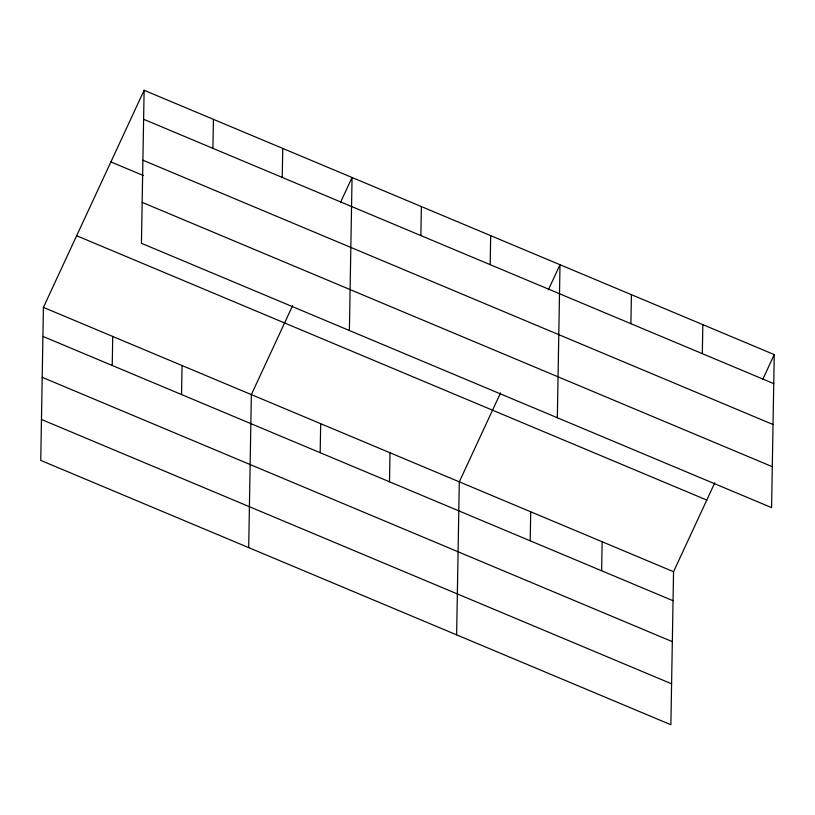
<?xml version="1.0" encoding="UTF-8"?>
<svg xmlns="http://www.w3.org/2000/svg" width="815" height="815" viewBox="0 0 815 815"><rect width="100%" height="100%" fill="white"/><g stroke="black" fill="none" stroke-linecap="round" stroke-linejoin="round"><path stroke-width="1.22" d="M144.123 90.271L141.443 243.288L771.581 507.613L774.25 354.596L144.123 90.271L43.419 307.387L40.75 460.404L670.877 724.729L673.557 571.712L714.806 482.765M112.225 365.477L112.735 336.463M181.541 394.552L182.051 365.538M212.929 148.35L213.428 119.347M248.697 547.629L251.366 394.613L292.616 305.666M282.245 177.425L282.744 148.422M320.173 452.702L320.682 423.688M349.39 330.513L352.06 177.497L340.456 202.517M389.488 481.777L389.998 452.763M420.866 235.586L421.375 206.572M456.634 634.865L459.303 481.838L500.563 392.891M490.182 264.661L490.691 235.647M530.219 540.814L530.718 511.8M557.338 417.738L560.007 264.722L548.403 289.743M601.633 570.765L602.142 541.751M630.912 323.687L631.421 294.684M702.326 353.649L702.836 324.635M762.646 379.617L774.25 354.596M143.613 119.275L773.741 383.61M142.9 160.198L773.028 424.523M110.891 161.92L143.236 175.49M142.167 202.364L772.294 466.689M76.651 235.739L706.778 500.064M43.419 307.387L673.557 571.712M42.91 336.401L673.047 600.726M42.197 377.314L672.334 641.65M41.463 419.481L671.601 683.805"/></g></svg>
